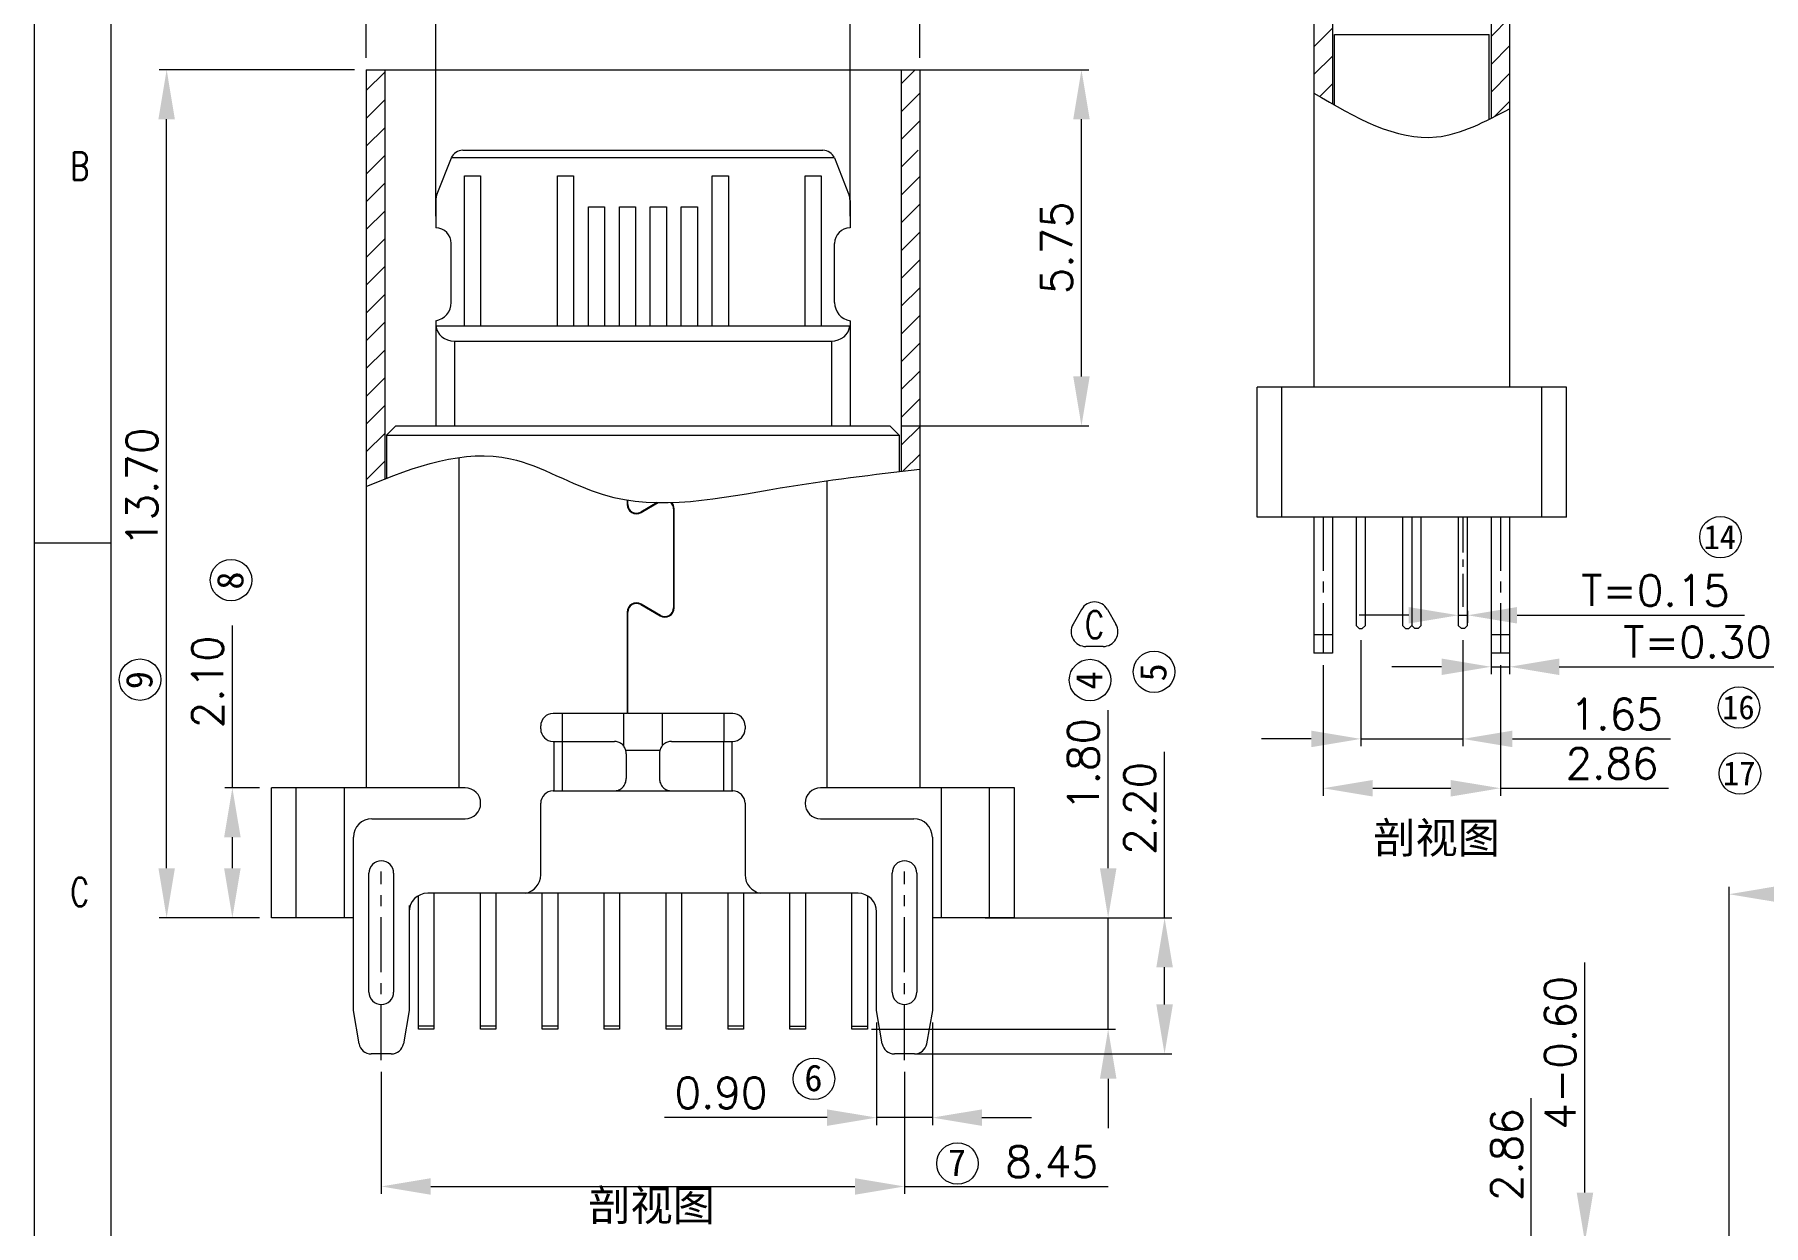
# Model space of a CAD drawing. Extents: x 2510 to 2660, y 706 to 761.
# Drawn here: x 2510.31 to 2538.23, y 722.97 to 742.2 of the extents above; entities that cross this region are included whole.
import ezdxf
from ezdxf.enums import TextEntityAlignment as Align

# ---------------------------------------------------------------- set-up
doc = ezdxf.new("R2010")
doc.units = 0
doc.header["$MEASUREMENT"] = 0
doc.linetypes.add('CENTER', pattern=[50.8, 31.75, -6.35, 6.35, -6.35])
doc.layers.get('0').update_dxf_attribs({"linetype": 'CONTINUOUS', "lineweight": 20})
doc.layers.get('DEFPOINTS').update_dxf_attribs({"linetype": 'CONTINUOUS', "lineweight": 9})
doc.layers.add('HANBO', color=7, linetype='CONTINUOUS', lineweight=9)
doc.styles.add('ROMANS', font='ROMANS.SHX', dxfattribs={"bigfont": 'gbcbig.shx'})
doc.styles.get("Standard").update_dxf_attribs({"font": 'simplex.shx', "bigfont": 'gbcbig.shx'})
doc.styles.add('style2', font='')
doc.styles.get('style2').set_extended_font_data('SimSun')
doc.dimstyles.new('汉博电子', dxfattribs={"dimtxt": 0.5, "dimasz": 0.8, "dimexe": 0.12, "dimexo": 0.19, "dimgap": 0.15, "dimtad": 1, "dimzin": 1, "dimdsep": 46, "dimtxsty": 'ROMANS', "dimcen": 2.13, "dimclrd": 3, "dimclre": 3, "dimclrt": 2, "dimazin": 2, "dimtfac": 1, "dimtmove": 0, "dimatfit": 3, "dimfxl": 1, "dimlwd": 13, "dimlwe": 13, "dimarcsym": 0})

# ---------------------------------------------------------------- blocks, each defined once
blk = doc.blocks.new('*D17')
at = {"color": 3, "lineweight": 13, "transparency": 16777216}
for p, q in [((2513.507, 730.035), (2513.507, 732.659)), ((2513.947, 730.035), (2513.387, 730.035)), ((2513.507, 728.735), (2513.507, 729.235)), ((2513.947, 727.935), (2513.387, 727.935))]:
    blk.add_line(p, q, dxfattribs=at)
at = {"color": 3, "transparency": 16777216}
for points in [[(2513.374, 729.235), (2513.641, 729.235), (2513.507, 730.035)], [(2513.374, 728.735), (2513.641, 728.735), (2513.507, 727.935)]]:
    blk.add_solid(points, dxfattribs=at)
at = {"layer": 'DEFPOINTS', "color": 0, "transparency": 16777216}
for p in [(2513.507, 730.035), (2514.137, 730.035), (2514.137, 727.935)]:
    blk.add_point(p, dxfattribs=at)
at = {"color": 2, "transparency": 16777216, "insert": (2513.107, 731.747), "char_height": 0.5, "attachment_point": 5, "rotation": 90, "style": 'ROMANS'}
blk.add_mtext('2.10', dxfattribs=at)
blk = doc.blocks.new('*D11')
at = {"color": 3, "lineweight": 13, "transparency": 16777216}
for p, q in [((2515.912, 725.445), (2515.912, 723.475)), ((2524.362, 725.445), (2524.362, 723.475)), ((2516.712, 723.595), (2523.562, 723.595)), ((2524.362, 723.595), (2527.649, 723.595))]:
    blk.add_line(p, q, dxfattribs=at)
at = {"color": 3, "transparency": 16777216}
for points in [[(2516.712, 723.728), (2516.712, 723.461), (2515.912, 723.595)], [(2523.562, 723.728), (2523.562, 723.461), (2524.362, 723.595)]]:
    blk.add_solid(points, dxfattribs=at)
at = {"layer": 'DEFPOINTS', "color": 0, "transparency": 16777216}
for p in [(2515.912, 725.635), (2524.362, 725.635), (2524.362, 723.595)]:
    blk.add_point(p, dxfattribs=at)
at = {"color": 2, "transparency": 16777216, "insert": (2526.738, 723.995), "char_height": 0.5, "attachment_point": 5, "style": 'ROMANS'}
blk.add_mtext('8.45', dxfattribs=at)
blk = doc.blocks.new('*D12')
at = {"color": 3, "lineweight": 13, "transparency": 16777216}
for p, q in [((2523.912, 726.245), (2523.912, 724.587)), ((2524.812, 726.245), (2524.812, 724.587)), ((2523.112, 724.707), (2520.488, 724.707)), ((2524.812, 724.707), (2523.912, 724.707)), ((2525.612, 724.707), (2526.412, 724.707))]:
    blk.add_line(p, q, dxfattribs=at)
at = {"color": 3, "transparency": 16777216}
for points in [[(2523.112, 724.84), (2523.112, 724.574), (2523.912, 724.707)], [(2525.612, 724.84), (2525.612, 724.574), (2524.812, 724.707)]]:
    blk.add_solid(points, dxfattribs=at)
at = {"layer": 'DEFPOINTS', "color": 0, "transparency": 16777216}
for p in [(2523.912, 726.435), (2524.812, 726.435), (2524.812, 724.707)]:
    blk.add_point(p, dxfattribs=at)
at = {"color": 2, "transparency": 16777216, "insert": (2521.4, 725.107), "char_height": 0.5, "attachment_point": 5, "style": 'ROMANS'}
blk.add_mtext('0.90', dxfattribs=at)
blk = doc.blocks.new('*D18')
at = {"color": 3, "lineweight": 13, "transparency": 16777216}
for p, q in [((2528.562, 727.935), (2528.562, 730.614)), ((2526.327, 727.935), (2528.682, 727.935)), ((2528.562, 726.535), (2528.562, 727.135)), ((2524.552, 725.735), (2528.682, 725.735))]:
    blk.add_line(p, q, dxfattribs=at)
at = {"color": 3, "transparency": 16777216}
for points in [[(2528.429, 727.135), (2528.696, 727.135), (2528.562, 727.935)], [(2528.429, 726.535), (2528.696, 726.535), (2528.562, 725.735)]]:
    blk.add_solid(points, dxfattribs=at)
at = {"layer": 'DEFPOINTS', "color": 0, "transparency": 16777216}
for p in [(2526.137, 727.935), (2528.562, 727.935), (2524.362, 725.735)]:
    blk.add_point(p, dxfattribs=at)
at = {"color": 2, "transparency": 16777216, "insert": (2528.162, 729.702), "char_height": 0.5, "attachment_point": 5, "rotation": 90, "style": 'ROMANS'}
blk.add_mtext('2.20', dxfattribs=at)
blk = doc.blocks.new('*D19')
at = {"color": 3, "lineweight": 13, "transparency": 16777216}
for p, q in [((2527.651, 728.735), (2527.651, 731.288)), ((2525.664, 727.935), (2527.771, 727.935)), ((2527.651, 726.135), (2527.651, 727.935)), ((2523.827, 726.135), (2527.771, 726.135)), ((2527.651, 725.335), (2527.651, 724.535))]:
    blk.add_line(p, q, dxfattribs=at)
at = {"color": 3, "transparency": 16777216}
for points in [[(2527.518, 728.735), (2527.785, 728.735), (2527.651, 727.935)], [(2527.518, 725.335), (2527.785, 725.335), (2527.651, 726.135)]]:
    blk.add_solid(points, dxfattribs=at)
at = {"layer": 'DEFPOINTS', "color": 0, "transparency": 16777216}
for p in [(2525.474, 727.935), (2527.651, 727.935), (2523.637, 726.135)]:
    blk.add_point(p, dxfattribs=at)
at = {"color": 2, "transparency": 16777216, "insert": (2527.251, 730.411), "char_height": 0.5, "attachment_point": 5, "rotation": 90, "style": 'ROMANS'}
blk.add_mtext('1.80', dxfattribs=at)
blk = doc.blocks.new('*D13')
at = {"color": 3, "lineweight": 13, "transparency": 16777216}
for p, q in [((2516.792, 739.27), (2516.792, 742.953)), ((2517.592, 742.833), (2522.682, 742.833)), ((2523.482, 739.27), (2523.482, 742.953))]:
    blk.add_line(p, q, dxfattribs=at)
at = {"color": 3, "transparency": 16777216}
for points in [[(2517.592, 742.966), (2517.592, 742.7), (2516.792, 742.833)], [(2522.682, 742.966), (2522.682, 742.7), (2523.482, 742.833)]]:
    blk.add_solid(points, dxfattribs=at)
at = {"layer": 'DEFPOINTS', "color": 0, "transparency": 16777216}
for p in [(2523.482, 742.833), (2516.792, 739.08), (2523.482, 739.08)]:
    blk.add_point(p, dxfattribs=at)
at = {"color": 2, "transparency": 16777216, "insert": (2520.174, 743.233), "char_height": 0.5, "attachment_point": 5, "style": 'ROMANS'}
blk.add_mtext('6.69', dxfattribs=at)
blk = doc.blocks.new('*D14')
at = {"color": 3, "lineweight": 13, "transparency": 16777216}
for p, q in [((2515.477, 741.635), (2512.326, 741.635)), ((2512.446, 728.735), (2512.446, 740.835)), ((2513.947, 727.935), (2512.326, 727.935))]:
    blk.add_line(p, q, dxfattribs=at)
at = {"color": 3, "transparency": 16777216}
for points in [[(2512.313, 740.835), (2512.579, 740.835), (2512.446, 741.635)], [(2512.313, 728.735), (2512.579, 728.735), (2512.446, 727.935)]]:
    blk.add_solid(points, dxfattribs=at)
at = {"layer": 'DEFPOINTS', "color": 0, "transparency": 16777216}
for p in [(2512.446, 741.635), (2515.667, 741.635), (2514.137, 727.935)]:
    blk.add_point(p, dxfattribs=at)
at = {"color": 2, "transparency": 16777216, "insert": (2512.046, 734.891), "char_height": 0.5, "attachment_point": 5, "rotation": 90, "style": 'ROMANS'}
blk.add_mtext('13.70', dxfattribs=at)
blk = doc.blocks.new('*D15')
at = {"color": 3, "lineweight": 13, "transparency": 16777216}
for p, q in [((2515.667, 741.825), (2515.667, 744.071)), ((2516.467, 743.951), (2523.807, 743.951)), ((2524.607, 741.825), (2524.607, 744.071))]:
    blk.add_line(p, q, dxfattribs=at)
at = {"color": 3, "transparency": 16777216}
for points in [[(2516.467, 744.085), (2516.467, 743.818), (2515.667, 743.951)], [(2523.807, 744.085), (2523.807, 743.818), (2524.607, 743.951)]]:
    blk.add_solid(points, dxfattribs=at)
at = {"layer": 'DEFPOINTS', "color": 0, "transparency": 16777216}
for p in [(2524.607, 743.951), (2515.667, 741.635), (2524.607, 741.635)]:
    blk.add_point(p, dxfattribs=at)
at = {"color": 2, "transparency": 16777216, "insert": (2520.099, 744.351), "char_height": 0.5, "attachment_point": 5, "style": 'ROMANS'}
blk.add_mtext('8.94', dxfattribs=at)
blk = doc.blocks.new('*D16')
at = {"color": 3, "lineweight": 13, "transparency": 16777216}
for p, q in [((2524.179, 741.635), (2527.34, 741.635)), ((2527.22, 736.68), (2527.22, 740.835)), ((2524.317, 735.88), (2527.34, 735.88))]:
    blk.add_line(p, q, dxfattribs=at)
at = {"color": 3, "transparency": 16777216}
for points in [[(2527.087, 740.835), (2527.353, 740.835), (2527.22, 741.635)], [(2527.087, 736.68), (2527.353, 736.68), (2527.22, 735.88)]]:
    blk.add_solid(points, dxfattribs=at)
at = {"layer": 'DEFPOINTS', "color": 0, "transparency": 16777216}
for p in [(2523.989, 741.635), (2527.22, 741.635), (2524.127, 735.88)]:
    blk.add_point(p, dxfattribs=at)
at = {"color": 2, "transparency": 16777216, "insert": (2526.82, 738.758), "char_height": 0.5, "attachment_point": 5, "rotation": 90, "style": 'ROMANS'}
blk.add_mtext('5.75', dxfattribs=at)
blk = doc.blocks.new('0')
for p, q in [((27.163, 28.925), (27.048, 28.725)), ((27.51, 28.925), (27.625, 28.725)), ((27.452, 28.425), (27.221, 28.425))]:
    blk.add_line(p, q)
for centre, start, end in [((27.336, 28.825), 30, 150), ((27.221, 28.625), 150, 270), ((27.452, 28.625), 270, 30)]:
    blk.add_arc(centre, 0.2, start, end)
blk = doc.blocks.new('*D39')
at = {"color": 3, "lineweight": 13, "transparency": 16777216}
for p, q in [((2531.125, 732.018), (2531.125, 729.908)), ((2533.985, 732.018), (2533.985, 729.908)), ((2531.925, 730.028), (2533.185, 730.028)), ((2533.985, 730.028), (2536.7, 730.028))]:
    blk.add_line(p, q, dxfattribs=at)
at = {"color": 3, "transparency": 16777216}
for points in [[(2531.925, 730.161), (2531.925, 729.894), (2531.125, 730.028)], [(2533.185, 730.161), (2533.185, 729.894), (2533.985, 730.028)]]:
    blk.add_solid(points, dxfattribs=at)
at = {"layer": 'DEFPOINTS', "color": 0, "transparency": 16777216}
for p in [(2531.125, 732.208), (2533.985, 732.208), (2533.985, 730.028)]:
    blk.add_point(p, dxfattribs=at)
at = {"color": 2, "transparency": 16777216, "insert": (2535.788, 730.428), "char_height": 0.5, "attachment_point": 5, "style": 'ROMANS'}
blk.add_mtext('2.86', dxfattribs=at)
blk = doc.blocks.new('*D40')
at = {"color": 3, "lineweight": 13, "transparency": 16777216}
for p, q in [((2531.73, 732.418), (2531.73, 730.705)), ((2533.38, 732.418), (2533.38, 730.705)), ((2530.93, 730.825), (2530.13, 730.825)), ((2531.73, 730.825), (2533.38, 730.825)), ((2534.18, 730.825), (2536.733, 730.825))]:
    blk.add_line(p, q, dxfattribs=at)
at = {"color": 3, "transparency": 16777216}
for points in [[(2530.93, 730.958), (2530.93, 730.691), (2531.73, 730.825)], [(2534.18, 730.958), (2534.18, 730.691), (2533.38, 730.825)]]:
    blk.add_solid(points, dxfattribs=at)
at = {"layer": 'DEFPOINTS', "color": 0, "transparency": 16777216}
for p in [(2531.73, 732.608), (2533.38, 732.608), (2533.38, 730.825)]:
    blk.add_point(p, dxfattribs=at)
at = {"color": 2, "transparency": 16777216, "insert": (2535.856, 731.225), "char_height": 0.5, "attachment_point": 5, "style": 'ROMANS'}
blk.add_mtext('1.65', dxfattribs=at)
blk = doc.blocks.new('*D41')
at = {"color": 3, "lineweight": 13, "transparency": 16777216}
for p, q in [((2532.505, 732.822), (2531.705, 732.822)), ((2533.305, 732.893), (2533.305, 732.702)), ((2533.305, 732.822), (2533.455, 732.822)), ((2533.455, 732.893), (2533.455, 732.702)), ((2534.255, 732.822), (2537.927, 732.822))]:
    blk.add_line(p, q, dxfattribs=at)
at = {"color": 3, "transparency": 16777216}
for points in [[(2532.505, 732.955), (2532.505, 732.689), (2533.305, 732.822)], [(2534.255, 732.955), (2534.255, 732.689), (2533.455, 732.822)]]:
    blk.add_solid(points, dxfattribs=at)
at = {"layer": 'DEFPOINTS', "color": 0, "transparency": 16777216}
for p in [(2533.305, 733.083), (2533.455, 733.083), (2533.455, 732.822)]:
    blk.add_point(p, dxfattribs=at)
at = {"color": 2, "transparency": 16777216, "insert": (2536.491, 733.222), "char_height": 0.5, "attachment_point": 5, "style": 'ROMANS'}
blk.add_mtext('T=0.15', dxfattribs=at)
blk = doc.blocks.new('*D42')
at = {"color": 3, "lineweight": 13, "transparency": 16777216}
for p, q in [((2533.835, 732.787), (2533.835, 731.87)), ((2534.135, 732.787), (2534.135, 731.87)), ((2533.035, 731.99), (2532.235, 731.99)), ((2533.835, 731.99), (2534.135, 731.99)), ((2534.935, 731.99), (2538.607, 731.99))]:
    blk.add_line(p, q, dxfattribs=at)
at = {"color": 3, "transparency": 16777216}
for points in [[(2533.035, 732.123), (2533.035, 731.857), (2533.835, 731.99)], [(2534.935, 732.123), (2534.935, 731.857), (2534.135, 731.99)]]:
    blk.add_solid(points, dxfattribs=at)
at = {"layer": 'DEFPOINTS', "color": 0, "transparency": 16777216}
for p in [(2533.835, 732.977), (2534.135, 732.977), (2534.135, 731.99)]:
    blk.add_point(p, dxfattribs=at)
at = {"color": 2, "transparency": 16777216, "insert": (2537.171, 732.39), "char_height": 0.5, "attachment_point": 5, "style": 'ROMANS'}
blk.add_mtext('T=0.30', dxfattribs=at)
blk = doc.blocks.new('*D61')
at = {"color": 3, "lineweight": 13, "transparency": 16777216}
for p, q in [((2534.485, 722.396), (2534.485, 725.02)), ((2536.163, 722.396), (2534.365, 722.396)), ((2534.485, 720.336), (2534.485, 721.596)), ((2536.163, 719.536), (2534.365, 719.536))]:
    blk.add_line(p, q, dxfattribs=at)
at = {"color": 3, "transparency": 16777216}
for points in [[(2534.351, 721.596), (2534.618, 721.596), (2534.485, 722.396)], [(2534.351, 720.336), (2534.618, 720.336), (2534.485, 719.536)]]:
    blk.add_solid(points, dxfattribs=at)
at = {"layer": 'DEFPOINTS', "color": 0, "transparency": 16777216}
for p in [(2534.485, 722.396), (2536.353, 722.396), (2536.353, 719.536)]:
    blk.add_point(p, dxfattribs=at)
at = {"color": 2, "transparency": 16777216, "insert": (2534.085, 724.108), "char_height": 0.5, "attachment_point": 5, "rotation": 90, "style": 'ROMANS'}
blk.add_mtext('2.86', dxfattribs=at)
blk = doc.blocks.new('*D62')
at = {"color": 3, "lineweight": 13, "transparency": 16777216}
for p, q in [((2535.351, 723.496), (2535.351, 727.215)), ((2536.463, 722.696), (2535.231, 722.696)), ((2535.351, 722.096), (2535.351, 722.696)), ((2536.463, 722.096), (2535.231, 722.096)), ((2535.351, 721.296), (2535.351, 720.496))]:
    blk.add_line(p, q, dxfattribs=at)
at = {"color": 3, "transparency": 16777216}
for points in [[(2535.218, 723.496), (2535.485, 723.496), (2535.351, 722.696)], [(2535.218, 721.296), (2535.485, 721.296), (2535.351, 722.096)]]:
    blk.add_solid(points, dxfattribs=at)
at = {"layer": 'DEFPOINTS', "color": 0, "transparency": 16777216}
for p in [(2535.351, 722.696), (2536.653, 722.696), (2536.653, 722.096)]:
    blk.add_point(p, dxfattribs=at)
at = {"color": 2, "transparency": 16777216, "insert": (2534.951, 725.755), "char_height": 0.5, "attachment_point": 5, "rotation": 90, "style": 'ROMANS'}
blk.add_mtext('4-0.60', dxfattribs=at)
blk = doc.blocks.new('*D65')
at = {"color": 3, "lineweight": 13, "transparency": 16777216}
for p, q in [((2537.678, 721.431), (2537.678, 728.436)), ((2543.878, 728.316), (2538.478, 728.316)), ((2544.678, 721.431), (2544.678, 728.436))]:
    blk.add_line(p, q, dxfattribs=at)
at = {"color": 3, "transparency": 16777216}
for points in [[(2538.478, 728.45), (2538.478, 728.183), (2537.678, 728.316)], [(2543.878, 728.45), (2543.878, 728.183), (2544.678, 728.316)]]:
    blk.add_solid(points, dxfattribs=at)
at = {"layer": 'DEFPOINTS', "color": 0, "transparency": 16777216}
for p in [(2537.678, 728.316), (2537.678, 721.241), (2544.678, 721.241)]:
    blk.add_point(p, dxfattribs=at)
at = {"color": 2, "transparency": 16777216, "insert": (2541.603, 728.716), "char_height": 0.5, "attachment_point": 5, "style": 'ROMANS'}
blk.add_mtext('7.00', dxfattribs=at)

msp = doc.modelspace()

# ---------------------------------------------------------------- linework, layer by layer
at = {"color": 7, "linetype": 'Continuous'}
for p, q in [((2530.975, 748.108), (2530.975, 736.508)), ((2531.275, 748.108), (2531.275, 741.083)), ((2533.835, 748.108), (2533.835, 740.851)), ((2534.135, 748.108), (2534.135, 736.508)), ((2531.305, 741.065), (2531.305, 742.203)), ((2531.305, 742.203), (2533.805, 742.203)), ((2533.805, 740.836), (2533.805, 742.203)), ((2515.667, 741.635), (2515.667, 730.035)), ((2515.667, 741.635), (2524.607, 741.635)), ((2515.967, 741.635), (2515.967, 735.023)), ((2524.307, 741.635), (2524.307, 735.149)), ((2524.607, 741.635), (2524.607, 730.035)), ((2516.813, 739.633), (2517.044, 740.21)), ((2517.046, 740.216), (2523.227, 740.216)), ((2517.229, 740.335), (2523.044, 740.335)), ((2519.882, 740.336), (2519.892, 740.336)), ((2519.882, 740.216), (2519.892, 740.216)), ((2523.23, 740.21), (2523.46, 739.633)), ((2517.257, 737.5), (2517.257, 739.922)), ((2517.257, 739.922), (2517.517, 739.922)), ((2517.517, 739.922), (2517.517, 737.5)), ((2518.757, 737.5), (2518.757, 739.922)), ((2518.757, 739.922), (2519.017, 739.922)), ((2519.017, 739.922), (2519.017, 737.5)), ((2521.257, 737.5), (2521.257, 739.922)), ((2521.257, 739.922), (2521.517, 739.922)), ((2521.517, 739.922), (2521.517, 737.5)), ((2522.757, 737.5), (2522.757, 739.922)), ((2522.757, 739.922), (2523.017, 739.922)), ((2523.017, 739.922), (2523.017, 737.5)), ((2516.792, 739.522), (2516.792, 739.08)), ((2519.257, 737.5), (2519.257, 739.422)), ((2519.257, 739.422), (2519.517, 739.422)), ((2519.517, 739.422), (2519.517, 737.5)), ((2519.757, 737.5), (2519.757, 739.422)), ((2519.757, 739.422), (2520.017, 739.422)), ((2519.882, 739.422), (2519.892, 739.422)), ((2520.017, 739.422), (2520.017, 737.5)), ((2520.257, 737.5), (2520.257, 739.422)), ((2520.257, 739.422), (2520.517, 739.422)), ((2520.517, 739.422), (2520.517, 737.5)), ((2520.757, 737.5), (2520.757, 739.422)), ((2520.757, 739.422), (2521.017, 739.422)), ((2521.017, 739.422), (2521.017, 737.5)), ((2523.482, 739.522), (2523.482, 739.08)), ((2517.042, 737.876), (2517.042, 738.83)), ((2523.232, 737.876), (2523.232, 738.83)), ((2520.257, 738.168), (2520.257, 738.179)), ((2516.792, 737.58), (2516.792, 735.88)), ((2516.793, 737.5), (2523.481, 737.5)), ((2520.632, 737.5), (2520.642, 737.5)), ((2523.482, 737.58), (2523.482, 735.88)), ((2517.092, 737.25), (2517.092, 735.88)), ((2517.092, 737.25), (2523.182, 737.25)), ((2520.632, 737.25), (2520.642, 737.25)), ((2523.182, 737.25), (2523.182, 735.88)), ((2530.055, 734.408), (2530.055, 736.508)), ((2535.055, 736.508), (2530.055, 736.508)), ((2530.455, 734.408), (2530.455, 736.508)), ((2534.655, 734.408), (2534.655, 736.508)), ((2535.055, 734.408), (2535.055, 736.508)), ((2516.147, 735.88), (2515.997, 735.73)), ((2515.997, 735.73), (2524.277, 735.73)), ((2516.147, 735.88), (2524.127, 735.88)), ((2519.882, 735.88), (2519.892, 735.88)), ((2519.882, 735.73), (2519.892, 735.73)), ((2524.127, 735.88), (2524.277, 735.73)), ((2517.167, 735.371), (2517.167, 730.035)), ((2523.107, 734.995), (2523.107, 730.035)), ((2519.882, 734.685), (2519.882, 734.611)), ((2519.892, 734.611), (2519.892, 734.683)), ((2520.367, 734.643), (2520.102, 734.49)), ((2520.107, 734.481), (2520.386, 734.643)), ((2520.632, 734.542), (2520.632, 732.942)), ((2520.642, 732.942), (2520.642, 734.542)), ((2535.055, 734.408), (2530.055, 734.408)), ((2530.975, 734.408), (2530.975, 732.208)), ((2531.275, 734.408), (2531.275, 732.208)), ((2531.655, 734.408), (2531.655, 732.658)), ((2531.805, 732.658), (2531.805, 734.408)), ((2532.405, 734.408), (2532.405, 732.658)), ((2532.555, 734.408), (2532.555, 732.658)), ((2532.705, 732.658), (2532.705, 734.408)), ((2533.305, 734.408), (2533.305, 732.658)), ((2533.455, 732.658), (2533.455, 734.408)), ((2533.835, 734.408), (2533.835, 732.208)), ((2534.135, 734.408), (2534.135, 732.208)), ((2520.102, 732.994), (2520.417, 732.812)), ((2520.422, 732.82), (2520.107, 733.003)), ((2519.882, 732.873), (2519.882, 731.235)), ((2519.892, 731.235), (2519.892, 732.873)), ((2531.655, 732.658), (2531.705, 732.608)), ((2531.755, 732.608), (2531.805, 732.658)), ((2532.405, 732.658), (2532.455, 732.608)), ((2532.505, 732.608), (2532.555, 732.658)), ((2532.605, 732.608), (2532.555, 732.658)), ((2532.705, 732.658), (2532.655, 732.608)), ((2533.355, 732.608), (2533.305, 732.658)), ((2533.455, 732.658), (2533.405, 732.608)), ((2531.275, 732.508), (2530.975, 732.508)), ((2531.705, 732.608), (2531.755, 732.608)), ((2532.455, 732.608), (2532.505, 732.608)), ((2532.655, 732.608), (2532.605, 732.608)), ((2533.405, 732.608), (2533.355, 732.608)), ((2534.135, 732.508), (2533.835, 732.508)), ((2531.275, 732.208), (2530.975, 732.208)), ((2534.135, 732.208), (2533.835, 732.208)), ((2519.892, 731.525), (2519.882, 731.525)), ((2518.487, 730.985), (2518.487, 731.035)), ((2519.882, 731.235), (2518.687, 731.235)), ((2518.831, 731.235), (2518.831, 730.785)), ((2519.822, 731.235), (2519.822, 730.712)), ((2521.587, 731.235), (2519.892, 731.235)), ((2520.451, 731.235), (2520.451, 730.712)), ((2521.442, 731.235), (2521.442, 730.785)), ((2521.787, 731.035), (2521.787, 730.985)), ((2518.687, 730.785), (2519.676, 730.785)), ((2518.697, 730.785), (2518.697, 729.985)), ((2518.833, 730.785), (2518.833, 729.985)), ((2520.598, 730.785), (2521.587, 730.785)), ((2521.44, 730.785), (2521.44, 729.985)), ((2521.576, 730.785), (2521.576, 729.985)), ((2520.413, 730.635), (2519.861, 730.635)), ((2519.868, 730.585), (2519.868, 730.185)), ((2520.405, 730.585), (2520.405, 730.185)), ((2514.137, 727.935), (2514.137, 730.035)), ((2517.167, 730.035), (2514.137, 730.035)), ((2514.537, 727.935), (2514.537, 730.035)), ((2515.317, 727.935), (2515.317, 730.035)), ((2517.267, 730.035), (2515.667, 730.035)), ((2518.687, 729.985), (2521.587, 729.985)), ((2523.107, 730.035), (2523.007, 730.035)), ((2526.137, 730.035), (2523.107, 730.035)), ((2524.957, 727.935), (2524.957, 730.035)), ((2525.737, 727.935), (2525.737, 730.035)), ((2526.137, 727.935), (2526.137, 730.035)), ((2518.487, 728.628), (2518.487, 729.785)), ((2521.787, 729.785), (2521.787, 728.628)), ((2515.762, 729.535), (2517.267, 729.535)), ((2523.007, 729.535), (2524.512, 729.535)), ((2515.462, 726.435), (2515.462, 729.235)), ((2524.812, 729.235), (2524.812, 726.435)), ((2516.512, 726.135), (2516.512, 728.292)), ((2517.762, 728.332), (2516.662, 728.332)), ((2516.762, 728.332), (2516.762, 726.135)), ((2517.512, 726.135), (2517.512, 728.332)), ((2518.762, 728.332), (2517.762, 728.332)), ((2517.762, 728.332), (2517.762, 726.135)), ((2518.512, 726.135), (2518.512, 728.332)), ((2519.762, 728.332), (2518.762, 728.332)), ((2518.762, 728.332), (2518.762, 726.135)), ((2519.512, 726.135), (2519.512, 728.332)), ((2520.762, 728.332), (2519.762, 728.332)), ((2519.762, 728.332), (2519.762, 726.135)), ((2520.512, 726.135), (2520.512, 728.332)), ((2521.762, 728.332), (2520.762, 728.332)), ((2520.762, 728.332), (2520.762, 726.135)), ((2521.512, 726.135), (2521.512, 728.332)), ((2522.512, 728.332), (2521.762, 728.332)), ((2521.762, 728.332), (2521.762, 726.135)), ((2523.612, 728.332), (2522.512, 728.332)), ((2522.512, 726.135), (2522.512, 728.332)), ((2522.762, 728.332), (2522.762, 726.135)), ((2523.512, 726.135), (2523.512, 728.332)), ((2523.762, 728.292), (2523.762, 726.135)), ((2515.462, 727.935), (2514.137, 727.935)), ((2516.362, 728.032), (2516.362, 726.435)), ((2523.912, 726.435), (2523.912, 728.032)), ((2526.137, 727.935), (2524.812, 727.935)), ((2516.762, 726.185), (2516.512, 726.185)), ((2516.762, 726.135), (2516.512, 726.135)), ((2517.762, 726.185), (2517.512, 726.185)), ((2517.762, 726.135), (2517.512, 726.135)), ((2518.762, 726.185), (2518.512, 726.185)), ((2518.762, 726.135), (2518.512, 726.135)), ((2519.762, 726.185), (2519.512, 726.185)), ((2519.762, 726.135), (2519.512, 726.135)), ((2520.762, 726.185), (2520.512, 726.185)), ((2520.762, 726.135), (2520.512, 726.135)), ((2521.762, 726.185), (2521.512, 726.185)), ((2521.762, 726.135), (2521.512, 726.135)), ((2522.512, 726.185), (2522.762, 726.185)), ((2522.762, 726.135), (2522.512, 726.135)), ((2523.512, 726.185), (2523.762, 726.185)), ((2523.762, 726.135), (2523.512, 726.135)), ((2516.062, 725.735), (2515.762, 725.735)), ((2524.512, 725.735), (2524.212, 725.735))]:
    msp.add_line(p, q, dxfattribs=at)
at = {"color": 2}
for p, q in [((2533.835, 742.171), (2534.135, 742.471)), ((2530.975, 742.005), (2531.275, 742.305)), ((2530.975, 741.556), (2531.275, 741.856)), ((2533.835, 741.722), (2534.135, 742.022)), ((2515.667, 741.297), (2515.967, 741.597)), ((2524.307, 741.406), (2524.536, 741.635)), ((2533.835, 741.273), (2534.135, 741.573)), ((2531.07, 741.202), (2531.275, 741.407)), ((2515.667, 740.848), (2515.967, 741.148)), ((2524.307, 740.957), (2524.607, 741.257)), ((2533.888, 740.877), (2534.135, 741.124)), ((2524.307, 740.508), (2524.607, 740.808)), ((2515.667, 740.399), (2515.967, 740.699)), ((2515.667, 739.95), (2515.967, 740.25)), ((2524.307, 740.059), (2524.583, 740.335)), ((2524.307, 739.61), (2524.607, 739.91)), ((2515.667, 739.501), (2515.967, 739.801)), ((2515.667, 739.052), (2515.967, 739.352)), ((2524.307, 739.161), (2524.607, 739.461)), ((2515.667, 738.603), (2515.967, 738.903)), ((2524.307, 738.712), (2524.607, 739.012)), ((2524.307, 738.263), (2524.607, 738.563)), ((2515.667, 738.154), (2515.967, 738.454)), ((2515.667, 737.705), (2515.967, 738.005)), ((2524.307, 737.814), (2524.607, 738.114)), ((2524.307, 737.365), (2524.607, 737.665)), ((2515.667, 737.256), (2515.967, 737.556)), ((2515.667, 736.807), (2515.967, 737.107)), ((2524.307, 736.916), (2524.607, 737.216)), ((2515.667, 736.358), (2515.967, 736.658)), ((2524.307, 736.467), (2524.607, 736.767)), ((2524.307, 736.018), (2524.607, 736.318)), ((2515.667, 735.909), (2515.967, 736.209)), ((2515.667, 735.46), (2515.967, 735.76)), ((2524.307, 735.569), (2524.607, 735.869)), ((2515.667, 735.011), (2515.967, 735.311)), ((2524.34, 735.153), (2524.607, 735.42))]:
    msp.add_line(p, q, dxfattribs=at)
for p, q in [((2515.997, 735.73), (2515.997, 735.035)), ((2524.277, 735.73), (2524.277, 735.146))]:
    msp.add_line(p, q)
at = {"color": 1, "linetype": 'CENTER', "ltscale": 0.027367}
for p, q in [((2531.125, 734.408), (2531.125, 732.208)), ((2533.985, 734.408), (2533.985, 732.208))]:
    msp.add_line(p, q, dxfattribs=at)
at = {"color": 1, "linetype": 'CENTER', "ltscale": 0.018037}
msp.add_line((2533.38, 734.408), (2533.38, 732.958), dxfattribs=at)
at = {"color": 7, "linetype": 'Continuous', "lineweight": 15}
for p, q in [((2515.712, 726.735), (2515.712, 728.655)), ((2516.112, 728.655), (2516.112, 726.735)), ((2524.162, 726.735), (2524.162, 728.655)), ((2524.562, 728.655), (2524.562, 726.735)), ((2516.362, 728.135), (2516.362, 726.435)), ((2524.812, 728.135), (2524.812, 726.435)), ((2515.553, 725.901), (2515.462, 726.435)), ((2516.362, 726.435), (2516.27, 725.901)), ((2524.003, 725.901), (2523.912, 726.435)), ((2524.812, 726.435), (2524.72, 725.901)), ((2516.073, 725.735), (2515.75, 725.735)), ((2524.523, 725.735), (2524.2, 725.735))]:
    msp.add_line(p, q, dxfattribs=at)
at = {"color": 1, "linetype": 'CENTER', "ltscale": 0.027989}
for p, q in [((2515.912, 725.635), (2515.912, 728.685)), ((2524.362, 725.635), (2524.362, 728.685))]:
    msp.add_line(p, q, dxfattribs=at)
at = {"layer": 'HANBO'}
msp.add_line((2511.548, 733.989), (2510.313, 733.989), dxfattribs=at)
at = {"layer": 'HANBO', "linetype": 'Continuous', "lineweight": 0}
for points in [[(2510.313, 758.681), (2579.905, 758.681), (2579.905, 709.298), (2510.313, 709.298)], [(2511.548, 757.446), (2578.671, 757.446), (2578.673, 710.532), (2511.548, 710.532)]]:
    msp.add_lwpolyline(points, close=True, dxfattribs=at)
at = {"layer": 'HANBO', "color": 3, "ltscale": 2}
for centre in [(2537.539, 734.083), (2513.486, 733.39), (2512.016, 731.782), (2527.358, 731.776), (2528.392, 731.909), (2537.839, 731.332), (2537.854, 730.266), (2522.9, 725.334), (2525.217, 723.966)]:
    msp.add_circle(centre, 0.335, dxfattribs=at)
at = {"layer": 'HANBO', "color": 7, "linetype": 'Continuous'}
for centre, radius, start, end in [((2517.229, 740.135), 0.2, 90, 158.1986), ((2523.044, 740.135), 0.2, 21.8014, 90), ((2517.092, 739.522), 0.3, 158.1986, 180), ((2523.182, 739.522), 0.3, 0, 21.8014), ((2516.792, 738.83), 0.25, 0, 90), ((2523.482, 738.83), 0.25, 90, 180), ((2516.742, 737.876), 0.3, 279.5941, 0), ((2523.532, 737.876), 0.3, 180, 260.4059), ((2520.032, 734.611), 0.15, 180, 300), ((2520.032, 734.611), 0.14, 180, 300), ((2520.492, 734.542), 0.14, 0, 46.6839), ((2520.492, 734.542), 0.15, 0, 42.9855), ((2520.032, 732.873), 0.15, 60, 180), ((2520.032, 732.873), 0.14, 60, 180), ((2520.492, 732.942), 0.15, 240, 0), ((2520.492, 732.942), 0.14, 240, 0), ((2518.687, 731.035), 0.2, 90, 180), ((2518.687, 730.985), 0.2, 180, 270), ((2521.587, 731.035), 0.2, 0, 90), ((2521.587, 730.985), 0.2, 270, 0), ((2519.66, 730.585), 0.209, 0.0398, 14.0194), ((2520.614, 730.585), 0.209, 165.9806, 179.9602), ((2517.267, 729.785), 0.25, 270, 90), ((2518.687, 729.785), 0.2, 90, 180), ((2521.587, 729.785), 0.2, 0, 90), ((2523.007, 729.785), 0.25, 90, 270), ((2515.762, 729.235), 0.3, 90, 180), ((2524.512, 729.235), 0.3, 0, 90), ((2518.187, 728.628), 0.3, 279.5941, 360), ((2522.087, 728.628), 0.3, 180, 260.4059), ((2516.662, 728.032), 0.3, 90, 180), ((2523.612, 728.032), 0.3, 0, 90)]:
    msp.add_arc(centre, radius, start, end, dxfattribs=at)
at = {"layer": 'HANBO', "color": 7, "linetype": 'Continuous', "lineweight": 15}
for centre, start, end in [((2515.912, 728.655), 0, 180), ((2524.362, 728.655), 0, 180), ((2515.912, 726.735), 180, 0), ((2524.362, 726.735), 180, 0), ((2515.75, 725.935), 189.7276, 270), ((2516.073, 725.935), 270, 350.2724), ((2524.2, 725.935), 189.7276, 270), ((2524.523, 725.935), 270, 350.2724)]:
    msp.add_arc(centre, 0.2, start, end, dxfattribs=at)
at = {"layer": 'HANBO', "color": 7, "linetype": 'Continuous'}
for centre, start_param, end_param in [((2517.092, 737.523), -3.058163, -1.570796), ((2523.182, 737.523), -1.570796, -0.08343)]:
    msp.add_ellipse(centre, major_axis=(0.3, 0), ratio=0.909091, start_param=start_param, end_param=end_param, dxfattribs=at)
at = {"layer": 'HANBO'}
msp.add_spline([(2530.975, 741.257), (2532.955, 740.549), (2534.135, 741.006)], degree=3, dxfattribs=at)
msp.add_open_spline([(2515.667, 734.901), (2516.461, 735.233), (2517.778, 735.703), (2519.85, 734.372), (2522.18, 734.895), (2523.862, 735.096), (2524.607, 735.185)], degree=3, knots=[0.30341, 0.30341, 0.30341, 0.30341, 2.697852, 4.298878, 7.160646, 9.433905, 9.433905, 9.433905, 9.433905], dxfattribs=at)
at = {"layer": 'HANBO', "color": 7, "linetype": 'Continuous'}
for points, knots in [([(2519.862, 730.636), (2519.857, 730.657), (2519.84, 730.697), (2519.796, 730.746), (2519.739, 730.778), (2519.697, 730.785), (2519.676, 730.785)], [0, 0, 0, 0, 0.254181, 0.505446, 0.753677, 1, 1, 1, 1]), ([(2520.598, 730.785), (2520.577, 730.785), (2520.534, 730.778), (2520.477, 730.746), (2520.434, 730.697), (2520.417, 730.657), (2520.411, 730.636)], [0, 0, 0, 0, 0.246323, 0.494554, 0.745819, 1, 1, 1, 1]), ([(2519.676, 729.985), (2519.701, 729.985), (2519.752, 729.996), (2519.816, 730.041), (2519.858, 730.107), (2519.868, 730.159), (2519.868, 730.185)], [0, 0, 0, 0, 0.245578, 0.493727, 0.745548, 1, 1, 1, 1]), ([(2520.405, 730.185), (2520.405, 730.159), (2520.415, 730.107), (2520.458, 730.041), (2520.521, 729.996), (2520.572, 729.985), (2520.598, 729.985)], [0, 0, 0, 0, 0.254452, 0.506273, 0.754422, 1, 1, 1, 1])]:
    msp.add_open_spline(points, degree=3, knots=knots, dxfattribs=at)

# ---------------------------------------------------------------- block references
at = {"layer": 'HANBO', "xscale": 1.200000000000728, "yscale": 1.200000000000728, "zscale": 1.200000000000728}
msp.add_blockref('0', (2494.627, 698.208), dxfattribs=at)

# ---------------------------------------------------------------- texts
at = {"color": 3, "char_height": 0.5, "width": 2.36611, "attachment_point": 1}
for insert in [(2531.933, 729.477), (2519.255, 723.54)]:
    msp.add_mtext('{\\fNSimSun|b0|i0|c134|p49;剖视图}', dxfattribs=dict(at, insert=insert))
at = {"layer": 'HANBO', "style": 'ROMANS', "width": 0.75}
for s, p in [('B', (2511.041, 739.853)), ('C', (2511.041, 728.125))]:
    msp.add_text(s, height=0.453, dxfattribs=at).set_placement(p, align=Align.CENTER)
at = {"layer": 'HANBO', "color": 3, "style": 'style2'}
for s, height, p in [('14', 0.3866, (2537.265, 733.893)), ('16', 0.3866, (2537.566, 731.142)), ('17', 0.3866, (2537.58, 730.076)), ('6', 0.43, (2522.745, 725.134)), ('7', 0.43, (2525.063, 723.766))]:
    msp.add_text(s, height=height, dxfattribs=at).set_placement(p)
for s, p in [('8', (2513.686, 733.236)), ('9', (2512.217, 731.628)), ('4', (2527.558, 731.622)), ('5', (2528.592, 731.754))]:
    msp.add_text(s, height=0.43, rotation=90, dxfattribs=at).set_placement(p)
at = {"layer": 'HANBO', "width": 0.8}
msp.add_text('C', height=0.44, dxfattribs=at).set_placement((2527.43, 732.45), align=Align.CENTER)

# ---------------------------------------------------------------- dimensions: what is measured, and where the dimension line sits
at = {"color": 2}
for base, p1, p2, picture, middle in [((2524.607, 743.951), (2515.667, 741.635), (2524.607, 741.635), '*D15', (2520.099, 743.951)), ((2523.482, 742.833), (2516.792, 739.08), (2523.482, 739.08), '*D13', (2520.174, 742.833)), ((2533.38, 730.825), (2531.73, 732.608), (2533.38, 732.608), '*D40', (2535.856, 730.825)), ((2533.985, 730.028), (2531.125, 732.208), (2533.985, 732.208), '*D39', (2535.788, 730.028)), ((2524.812, 724.707), (2523.912, 726.435), (2524.812, 726.435), '*D12', (2521.4, 724.707)), ((2524.362, 723.595), (2515.912, 725.635), (2524.362, 725.635), '*D11', (2526.738, 723.595))]:
    dim = msp.add_linear_dim(base=base, p1=p1, p2=p2, dimstyle='汉博电子', dxfattribs=at)
    dim.commit()
    dim.dimension.update_dxf_attribs({"geometry": picture, "text_midpoint": middle, "dimtype": 160})
for base, p1, p2, angle, picture, middle in [((2512.446, 741.635), (2514.137, 727.935), (2515.667, 741.635), 90, '*D14', (2512.446, 734.891)), ((2527.220007545, 741.635238537), (2524.126677353, 735.880238538), (2523.98876668, 741.635238537), 90, '*D16', (2527.220007545, 738.757738537)), ((2513.507, 730.035), (2514.137, 727.935), (2514.137, 730.035), 90, '*D17', (2513.507, 731.747)), ((2527.651, 727.935), (2523.637, 726.135), (2525.474, 727.935), 90, '*D19', (2527.651, 730.411)), ((2528.562, 727.935), (2524.362, 725.735), (2526.137, 727.935), 90, '*D18', (2528.562, 729.702)), ((2537.678, 728.316), (2544.678, 721.241), (2537.678, 721.241), 180, '*D65', (2541.603, 728.316)), ((2534.485, 722.396), (2536.353, 719.536), (2536.353, 722.396), 90, '*D61', (2534.485, 724.108))]:
    dim = msp.add_linear_dim(base=base, p1=p1, p2=p2, angle=angle, dimstyle='汉博电子', dxfattribs=at)
    dim.commit()
    dim.dimension.update_dxf_attribs({"geometry": picture, "text_midpoint": middle, "dimtype": 160})
for base, p1, p2, picture, middle in [((2533.455, 732.822), (2533.305, 733.083), (2533.455, 733.083), '*D41', (2536.491, 732.822)), ((2534.135, 731.99), (2533.835, 732.977), (2534.135, 732.977), '*D42', (2537.171, 731.99))]:
    dim = msp.add_linear_dim(base=base, p1=p1, p2=p2, text='T=<>', dimstyle='汉博电子')
    dim.commit()
    dim.dimension.update_dxf_attribs({"geometry": picture, "text_midpoint": middle, "dimtype": 160})
dim = msp.add_linear_dim(base=(2535.351, 722.696), p1=(2536.653, 722.096), p2=(2536.653, 722.696), angle=90, text='4-<>', dimstyle='汉博电子', dxfattribs=at)
dim.commit()
dim.dimension.update_dxf_attribs({"geometry": '*D62', "text_midpoint": (2535.351, 725.755), "dimtype": 160})

doc.saveas('drawing.dxf')
